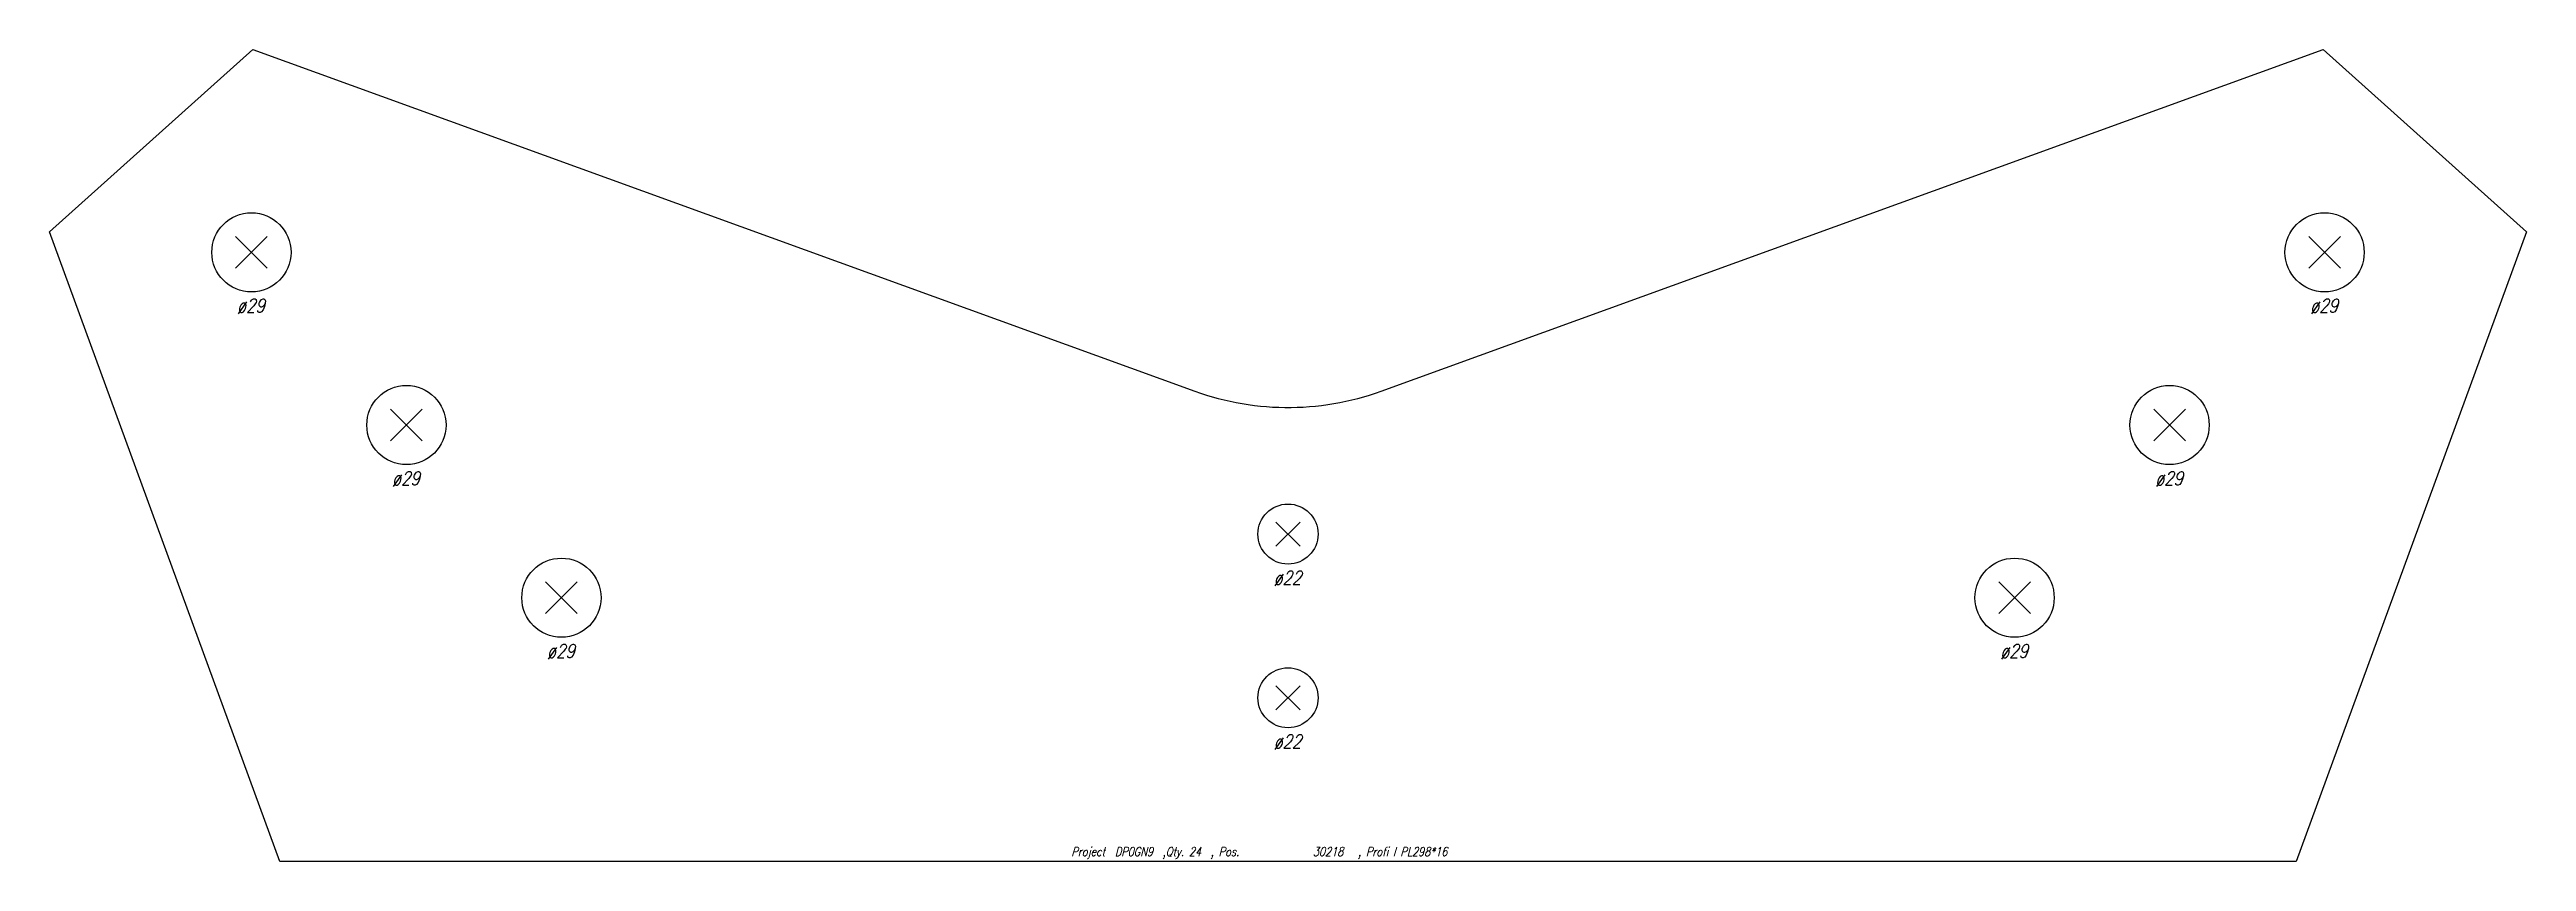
# Model space of a CAD drawing. Extents: x 0 to 907, y -149 to 149.
import ezdxf

# ---------------------------------------------------------------- set-up
doc = ezdxf.new("R2010")
doc.units = 0
doc.header["$LTSCALE"] = 10
for name, color, linetype in [('BEZ_SCHRAUBEN', 7, 'CONTINUOUS'), ('SCHRAUBEN', 7, 'CONTINUOUS'), ('TEILE', 7, 'CONTINUOUS'), ('UNTERSCHRIFT', 7, 'CONTINUOUS')]:
    doc.layers.add(name, color=color, linetype=linetype)
doc.styles.get("Standard").update_dxf_attribs({"font": 'ROMANS'})

msp = doc.modelspace()

# ---------------------------------------------------------------- linework, layer by layer
at = {"layer": 'SCHRAUBEN', "color": 6}
for p, q in [((79.720337, 80.248581), (68.120338, 68.648582)), ((68.120338, 80.248581), (79.720337, 68.648582)), ((838.760437, 80.248581), (827.1604, 68.64859)), ((827.1604, 80.248581), (838.760437, 68.64859)), ((136.467575, 16.965487), (124.867584, 5.365486)), ((124.867584, 16.965487), (136.467575, 5.365486)), ((782.013184, 16.965502), (770.413147, 5.365501)), ((770.413147, 16.965502), (782.013184, 5.365501)), ((457.840393, -24.381325), (449.040405, -33.181328)), ((449.040405, -24.381325), (457.840393, -33.181328)), ((193.214844, -46.317612), (181.614838, -57.91761)), ((181.614838, -46.317612), (193.214844, -57.91761)), ((725.265991, -46.317581), (713.665894, -57.91758)), ((713.665894, -46.317581), (725.265991, -57.91758)), ((457.840332, -84.381332), (449.040375, -93.18132)), ((449.040375, -84.381332), (457.840332, -93.18132))]:
    msp.add_line(p, q, dxfattribs=at)
at = {"layer": 'SCHRAUBEN', "color": 2}
for centre, radius in [((73.920334, 74.448578), 14.5), ((832.960449, 74.448586), 14.499939), ((130.667587, 11.165486), 14.499985), ((776.213135, 11.165503), 14.5), ((453.440399, -28.781326), 10.999969), ((187.414841, -52.117611), 14.5), ((719.465942, -52.11758), 14.5), ((453.440369, -88.781326), 10.999969)]:
    msp.add_circle(centre, radius, dxfattribs=at)
at = {"layer": 'TEILE', "color": 2}
for p, q in [((0, 81.950485), (74.433456, 148.780991)), ((74.433456, 148.780991), (419.319458, 23.601967)), ((487.554962, 23.601818), (832.446899, 148.781326)), ((832.446899, 148.781326), (906.879639, 81.947739)), ((84.352875, -148.781326), (0, 81.950485)), ((906.879639, 81.947739), (822.529175, -148.777832)), ((419.319458, 23.601967), (421.439362, 22.859367)), ((421.439362, 22.859367), (423.575409, 22.164574)), ((423.575409, 22.164574), (425.726501, 21.517929)), ((425.726501, 21.517929), (427.891602, 20.919765)), ((427.891602, 20.919765), (430.06958, 20.370384)), ((430.06958, 20.370384), (432.259369, 19.870054)), ((432.259369, 19.870054), (434.459808, 19.419039)), ((434.459808, 19.419039), (436.669861, 19.017559)), ((436.669861, 19.017559), (438.888306, 18.665817)), ((438.888306, 18.665817), (441.114166, 18.363995)), ((441.114166, 18.363995), (443.346222, 18.112242)), ((463.528015, 18.112181), (465.760071, 18.36392)), ((465.760071, 18.36392), (467.985901, 18.66573)), ((467.985901, 18.66573), (470.204437, 19.017456)), ((470.204437, 19.017456), (472.414429, 19.418922)), ((472.414429, 19.418922), (474.614899, 19.869926)), ((474.614899, 19.869926), (476.804657, 20.370239)), ((476.804657, 20.370239), (478.982666, 20.919611)), ((478.982666, 20.919611), (481.147766, 21.517763)), ((481.147766, 21.517763), (483.298889, 22.164392)), ((483.298889, 22.164392), (485.434906, 22.859175)), ((485.434906, 22.859175), (487.55481, 23.601759)), ((487.55481, 23.601759), (487.554962, 23.601818)), ((443.346222, 18.112242), (445.583344, 17.910686)), ((445.583344, 17.910686), (447.824432, 17.759428)), ((447.824432, 17.759428), (450.06839, 17.658545)), ((450.06839, 17.658545), (452.314026, 17.608088)), ((452.314026, 17.608088), (454.560211, 17.60808)), ((454.560211, 17.60808), (456.805847, 17.658524)), ((456.805847, 17.658524), (459.049805, 17.759394)), ((459.049805, 17.759394), (461.290894, 17.910637)), ((461.290894, 17.910637), (463.528015, 18.112181)), ((822.529175, -148.777832), (84.352875, -148.781326))]:
    msp.add_line(p, q, dxfattribs=at)

# ---------------------------------------------------------------- texts
at = {"layer": 'BEZ_SCHRAUBEN', "color": 2, "oblique": 15, "width": 0.8}
for s, p in [(' ø29', (65.920334, 52.448582)), (' ø29', (824.960388, 52.448586)), (' ø29', (122.667572, -10.834514)), (' ø29', (768.213013, -10.834498)), (' ø22', (445.440399, -47.281326)), (' ø29', (179.414841, -74.117607)), (' ø29', (711.46582, -74.117577)), (' ø22', (445.440369, -107.281334))]:
    msp.add_text(s, height=5, dxfattribs=at).set_placement(p)
at = {"layer": 'UNTERSCHRIFT', "color": 2, "oblique": 15, "width": 0.8}
for s, p in [('Project  DP0GN9  ,Qty. 24  , Pos. ', (374.140991, -146.779953)), ('30218', (462.541016, -146.779541)), ('  , Profi l PL298*16', (475.541016, -146.77948))]:
    msp.add_text(s, height=3.25, dxfattribs=at).set_placement(p)

doc.saveas('drawing.dxf')
